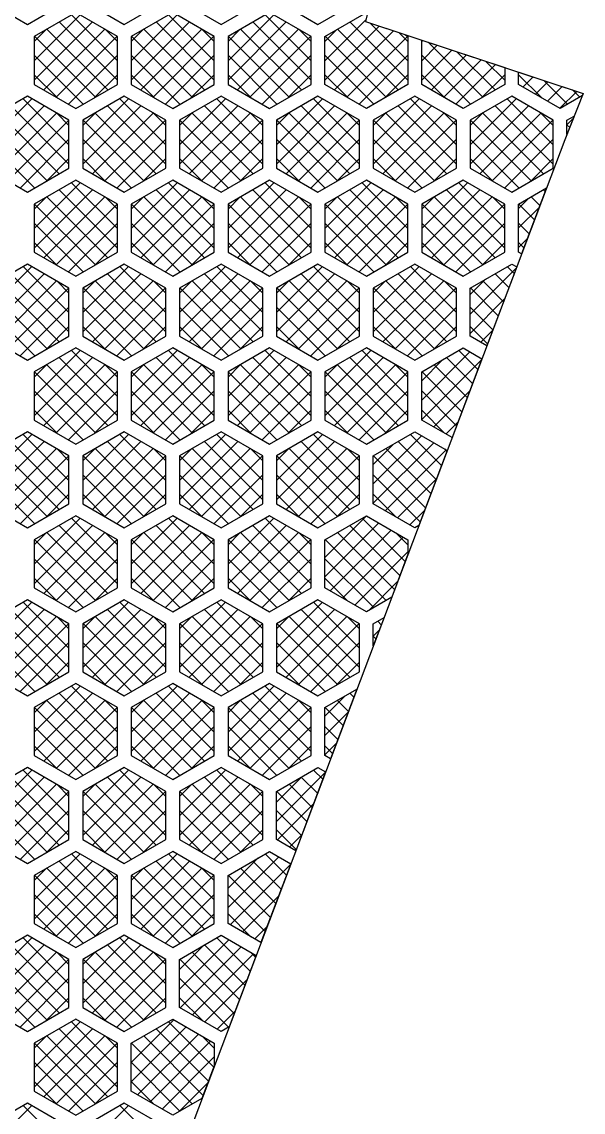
# Model space of a CAD drawing. Header units: millimetres. Extents: x -54 to 79, y -33 to 62.
# Drawn here: x -11.54 to 8.92, y -10.44 to 29.3 of the extents above; entities that cross this region are included whole.
import ezdxf

# ---------------------------------------------------------------- set-up
doc = ezdxf.new("R2010")
doc.units = ezdxf.units.MM
for name, color, linetype in [('fill', 4, 'Continuous'), ('outline', 3, 'Continuous'), ('pattern', 5, 'Continuous')]:
    doc.layers.add(name, color=color, linetype=linetype)

msp = doc.modelspace()

# ---------------------------------------------------------------- linework, layer by layer
at = {"layer": 'fill'}
for points in [[(-11.09, 27.876), (-9.415, 29.551)], [(-9.733, 29.551), (-8.058, 27.876)], [(-7.558, 27.876), (-5.884, 29.551)], [(-6.202, 29.551), (-4.527, 27.876)], [(-4.027, 27.876), (-2.352, 29.551)], [(-2.671, 29.551), (-0.996, 27.876)], [(-11.09, 27.169), (-8.966, 29.292)], [(-11.09, 28.583), (-10.652, 29.02)], [(-10.737, 26.814), (-8.518, 29.033)], [(-10.63, 29.033), (-8.411, 26.814)], [(-10.182, 29.292), (-8.058, 27.169)], [(-8.496, 29.02), (-8.058, 28.583)], [(-7.558, 27.169), (-5.435, 29.292)], [(-7.558, 28.583), (-7.121, 29.02)], [(-7.206, 26.814), (-4.987, 29.033)], [(-7.099, 29.033), (-4.88, 26.814)], [(-6.651, 29.292), (-4.527, 27.169)], [(-4.965, 29.02), (-4.527, 28.583)], [(-4.027, 27.169), (-1.904, 29.292)], [(-4.027, 28.583), (-3.59, 29.02)], [(-3.675, 26.814), (-1.456, 29.033)], [(-3.568, 29.033), (-1.349, 26.814)], [(-3.12, 29.292), (-0.996, 27.169)], [(-1.434, 29.02), (-0.996, 28.583)], [(-0.496, 27.876), (1.001, 29.373)], [(-0.496, 27.169), (1.48, 29.145)], [(-0.496, 28.583), (-0.059, 29.02)], [(-0.037, 29.033), (2.182, 26.814)], [(0.412, 29.292), (2.535, 27.169)], [(1.159, 29.251), (2.535, 27.876)], [(-11.078, 28.774), (-8.859, 26.555)], [(-10.289, 26.555), (-8.07, 28.774)], [(-7.547, 28.774), (-5.328, 26.555)], [(-6.758, 26.555), (-4.539, 28.774)], [(-4.016, 28.774), (-1.797, 26.555)], [(-3.226, 26.555), (-1.008, 28.774)], [(-0.485, 28.774), (1.734, 26.555)], [(-0.144, 26.814), (2.012, 28.97)], [(0.305, 26.555), (2.524, 28.774)], [(2.215, 28.902), (2.535, 28.583)], [(3.035, 28.583), (3.071, 28.62)], [(3.035, 27.876), (3.603, 28.444)], [(3.035, 27.169), (4.134, 28.268)], [(3.265, 28.556), (5.265, 26.555)], [(-11.09, 28.078), (-9.308, 26.297)], [(-9.84, 26.297), (-8.058, 28.078)], [(-7.558, 28.078), (-5.777, 26.297)], [(-6.309, 26.297), (-4.527, 28.078)], [(-4.027, 28.078), (-2.245, 26.297)], [(-2.778, 26.297), (-0.996, 28.078)], [(-0.496, 28.078), (1.286, 26.297)], [(0.753, 26.297), (2.535, 28.078)], [(3.035, 28.078), (4.817, 26.297)], [(3.387, 26.814), (4.666, 28.093)], [(3.836, 26.555), (5.197, 27.917)], [(4.321, 28.207), (5.713, 26.814)], [(5.377, 27.858), (6.066, 27.169)], [(4.284, 26.297), (5.729, 27.742)], [(-11.09, 27.371), (-10.253, 26.535)], [(-8.895, 26.535), (-8.058, 27.371)], [(-7.558, 27.371), (-6.722, 26.535)], [(-5.364, 26.535), (-4.527, 27.371)], [(-4.027, 27.371), (-3.191, 26.535)], [(-1.833, 26.535), (-0.996, 27.371)], [(-0.496, 27.371), (0.34, 26.535)], [(1.698, 26.535), (2.535, 27.371)], [(3.035, 27.371), (3.871, 26.535)], [(5.229, 26.535), (6.066, 27.371)], [(6.566, 27.371), (7.402, 26.535)], [(6.73, 26.923), (7.096, 27.29)], [(7.178, 26.664), (7.628, 27.114)], [(7.482, 27.162), (8.348, 26.297)], [(7.626, 26.406), (8.159, 26.939)], [(8.075, 26.147), (8.691, 26.763)], [(8.538, 26.814), (8.796, 26.555)], [(-12.855, 24.818), (-11.18, 26.493)], [(-12.855, 24.111), (-10.732, 26.234)], [(-11.947, 26.234), (-9.824, 24.111)], [(-11.499, 26.493), (-9.824, 24.818)], [(-9.324, 24.818), (-7.649, 26.493)], [(-9.324, 24.111), (-7.201, 26.234)], [(-8.416, 26.234), (-6.293, 24.111)], [(-7.968, 26.493), (-6.293, 24.818)], [(-5.793, 24.818), (-4.118, 26.493)], [(-5.793, 24.111), (-3.67, 26.234)], [(-4.885, 26.234), (-2.762, 24.111)], [(-4.437, 26.493), (-2.762, 24.818)], [(-2.262, 24.818), (-0.587, 26.493)], [(-2.262, 24.111), (-0.139, 26.234)], [(-1.354, 26.234), (0.769, 24.111)], [(-0.906, 26.493), (0.769, 24.818)], [(1.269, 24.818), (2.944, 26.493)], [(1.269, 24.111), (3.393, 26.234)], [(2.177, 26.234), (4.3, 24.111)], [(2.625, 26.493), (4.3, 24.818)], [(4.8, 24.818), (6.475, 26.493)], [(4.8, 24.111), (6.924, 26.234)], [(5.708, 26.234), (7.831, 24.111)], [(6.156, 26.493), (7.831, 24.818)], [(-12.502, 23.756), (-10.284, 25.975)], [(-12.396, 25.975), (-10.177, 23.756)], [(-10.261, 25.962), (-9.824, 25.525)], [(-9.324, 25.525), (-8.887, 25.962)], [(-8.971, 23.756), (-6.752, 25.975)], [(-8.864, 25.975), (-6.646, 23.756)], [(-6.73, 25.962), (-6.293, 25.525)], [(-5.793, 25.525), (-5.355, 25.962)], [(-5.44, 23.756), (-3.221, 25.975)], [(-5.333, 25.975), (-3.114, 23.756)], [(-3.199, 25.962), (-2.762, 25.525)], [(-2.262, 25.525), (-1.824, 25.962)], [(-1.909, 23.756), (0.31, 25.975)], [(-1.802, 25.975), (0.417, 23.756)], [(0.332, 25.962), (0.769, 25.525)], [(1.269, 25.525), (1.707, 25.962)], [(1.622, 23.756), (3.841, 25.975)], [(1.729, 25.975), (3.948, 23.756)], [(3.863, 25.962), (4.3, 25.525)], [(4.8, 25.525), (5.238, 25.962)], [(5.153, 23.756), (7.372, 25.975)], [(5.26, 25.975), (7.479, 23.756)], [(7.394, 25.962), (7.831, 25.525)], [(-12.844, 25.716), (-10.625, 23.497)], [(-12.054, 23.497), (-9.835, 25.716)], [(-9.313, 25.716), (-7.094, 23.497)], [(-8.523, 23.497), (-6.304, 25.716)], [(-5.782, 25.716), (-3.563, 23.497)], [(-4.992, 23.497), (-2.773, 25.716)], [(-2.251, 25.716), (-0.032, 23.497)], [(-1.461, 23.497), (0.758, 25.716)], [(1.281, 25.716), (3.499, 23.497)], [(2.07, 23.497), (4.289, 25.716)], [(4.812, 25.716), (7.031, 23.497)], [(5.601, 23.497), (7.82, 25.716)], [(8.331, 25.55), (8.564, 25.782)], [(8.331, 25.55), (8.432, 25.449)], [(-12.855, 25.02), (-11.073, 23.239)], [(-11.606, 23.239), (-9.824, 25.02)], [(-9.324, 25.02), (-7.542, 23.239)], [(-8.075, 23.239), (-6.293, 25.02)], [(-5.793, 25.02), (-4.011, 23.239)], [(-4.544, 23.239), (-2.762, 25.02)], [(-2.262, 25.02), (-0.48, 23.239)], [(-1.013, 23.239), (0.769, 25.02)], [(1.269, 25.02), (3.051, 23.239)], [(2.518, 23.239), (4.3, 25.02)], [(4.8, 25.02), (6.582, 23.239)], [(6.05, 23.239), (7.831, 25.02)], [(-10.661, 23.477), (-9.824, 24.313)], [(-9.324, 24.313), (-8.487, 23.477)], [(-7.129, 23.477), (-6.293, 24.313)], [(-5.793, 24.313), (-4.956, 23.477)], [(-3.598, 23.477), (-2.762, 24.313)], [(-2.262, 24.313), (-1.425, 23.477)], [(-0.067, 23.477), (0.769, 24.313)], [(1.269, 24.313), (2.106, 23.477)], [(3.464, 23.477), (4.3, 24.313)], [(4.8, 24.313), (5.637, 23.477)], [(6.995, 23.477), (7.831, 24.313)], [(-11.09, 21.76), (-9.415, 23.435)], [(-11.09, 21.053), (-8.966, 23.176)], [(-10.182, 23.176), (-8.058, 21.053)], [(-9.733, 23.435), (-8.058, 21.76)], [(-7.558, 21.76), (-5.884, 23.435)], [(-7.558, 21.053), (-5.435, 23.176)], [(-6.651, 23.176), (-4.527, 21.053)], [(-6.202, 23.435), (-4.527, 21.76)], [(-4.027, 21.76), (-2.352, 23.435)], [(-4.027, 21.053), (-1.904, 23.176)], [(-3.12, 23.176), (-0.996, 21.053)], [(-2.671, 23.435), (-0.996, 21.76)], [(-0.496, 21.76), (1.179, 23.435)], [(-0.496, 21.053), (1.627, 23.176)], [(0.412, 23.176), (2.535, 21.053)], [(0.86, 23.435), (2.535, 21.76)], [(3.035, 21.76), (4.71, 23.435)], [(3.035, 21.053), (5.158, 23.176)], [(3.943, 23.176), (6.066, 21.053)], [(4.391, 23.435), (6.066, 21.76)], [(7.474, 23.176), (7.539, 23.111)], [(-11.09, 22.467), (-10.652, 22.904)], [(-11.078, 22.658), (-8.859, 20.439)], [(-10.737, 20.698), (-8.518, 22.917)], [(-10.63, 22.917), (-8.411, 20.698)], [(-10.289, 20.439), (-8.07, 22.658)], [(-8.496, 22.904), (-8.058, 22.467)], [(-7.558, 22.467), (-7.121, 22.904)], [(-7.547, 22.658), (-5.328, 20.439)], [(-7.206, 20.698), (-4.987, 22.917)], [(-7.099, 22.917), (-4.88, 20.698)], [(-6.758, 20.439), (-4.539, 22.658)], [(-4.965, 22.904), (-4.527, 22.467)], [(-4.027, 22.467), (-3.59, 22.904)], [(-4.016, 22.658), (-1.797, 20.439)], [(-3.675, 20.698), (-1.456, 22.917)], [(-3.568, 22.917), (-1.349, 20.698)], [(-3.226, 20.439), (-1.008, 22.658)], [(-1.434, 22.904), (-0.996, 22.467)], [(-0.496, 22.467), (-0.059, 22.904)], [(-0.485, 22.658), (1.734, 20.439)], [(-0.144, 20.698), (2.075, 22.917)], [(-0.037, 22.917), (2.182, 20.698)], [(0.305, 20.439), (2.524, 22.658)], [(2.097, 22.904), (2.535, 22.467)], [(3.035, 22.467), (3.472, 22.904)], [(3.046, 22.658), (5.265, 20.439)], [(3.387, 20.698), (5.606, 22.917)], [(3.494, 22.917), (5.713, 20.698)], [(3.836, 20.439), (6.055, 22.658)], [(5.628, 22.904), (6.066, 22.467)], [(6.566, 22.493), (6.941, 22.868)], [(6.577, 22.658), (7.15, 22.085)], [(7.025, 22.917), (7.344, 22.598)], [(6.566, 21.786), (7.324, 22.544)], [(-11.09, 21.962), (-9.308, 20.181)], [(-9.84, 20.181), (-8.058, 21.962)], [(-7.558, 21.962), (-5.777, 20.181)], [(-6.309, 20.181), (-4.527, 21.962)], [(-4.027, 21.962), (-2.245, 20.181)], [(-2.778, 20.181), (-0.996, 21.962)], [(-0.496, 21.962), (1.286, 20.181)], [(0.753, 20.181), (2.535, 21.962)], [(3.035, 21.962), (4.817, 20.181)], [(4.284, 20.181), (6.066, 21.962)], [(6.566, 21.962), (6.956, 21.572)], [(-11.09, 21.255), (-10.253, 20.419)], [(-8.895, 20.419), (-8.058, 21.255)], [(-7.558, 21.255), (-6.722, 20.419)], [(-5.364, 20.419), (-4.527, 21.255)], [(-4.027, 21.255), (-3.191, 20.419)], [(-1.833, 20.419), (-0.996, 21.255)], [(-0.496, 21.255), (0.34, 20.419)], [(1.698, 20.419), (2.535, 21.255)], [(3.035, 21.255), (3.871, 20.419)], [(5.229, 20.419), (6.066, 21.255)], [(6.566, 21.079), (6.893, 21.406)], [(6.566, 21.255), (6.762, 21.06)], [(-12.855, 18.702), (-11.18, 20.377)], [(-11.499, 20.377), (-9.824, 18.702)], [(-9.324, 18.702), (-7.649, 20.377)], [(-7.968, 20.377), (-6.293, 18.702)], [(-5.793, 18.702), (-4.118, 20.377)], [(-4.437, 20.377), (-2.762, 18.702)], [(-2.262, 18.702), (-0.587, 20.377)], [(-0.906, 20.377), (0.769, 18.702)], [(1.269, 18.702), (2.944, 20.377)], [(2.625, 20.377), (4.3, 18.702)], [(4.8, 18.649), (6.488, 20.336)], [(6.156, 20.377), (6.408, 20.125)], [(-12.855, 17.995), (-10.732, 20.118)], [(-11.947, 20.118), (-9.824, 17.995)], [(-9.324, 17.995), (-7.201, 20.118)], [(-8.416, 20.118), (-6.293, 17.995)], [(-5.793, 17.995), (-3.67, 20.118)], [(-4.885, 20.118), (-2.762, 17.995)], [(-2.262, 17.995), (-0.139, 20.118)], [(-1.354, 20.118), (0.769, 17.995)], [(1.269, 17.995), (3.393, 20.118)], [(2.177, 20.118), (4.3, 17.995)], [(4.8, 19.356), (5.363, 19.919)], [(5.708, 20.118), (6.214, 19.612)], [(-12.844, 19.6), (-10.625, 17.381)], [(-12.502, 17.64), (-10.284, 19.859)], [(-12.396, 19.859), (-10.177, 17.64)], [(-12.054, 17.381), (-9.835, 19.6)], [(-10.261, 19.846), (-9.824, 19.409)], [(-9.324, 19.409), (-8.887, 19.846)], [(-9.313, 19.6), (-7.094, 17.381)], [(-8.971, 17.64), (-6.752, 19.859)], [(-8.864, 19.859), (-6.646, 17.64)], [(-8.523, 17.381), (-6.304, 19.6)], [(-6.73, 19.846), (-6.293, 19.409)], [(-5.793, 19.409), (-5.355, 19.846)], [(-5.782, 19.6), (-3.563, 17.381)], [(-5.44, 17.64), (-3.221, 19.859)], [(-5.333, 19.859), (-3.114, 17.64)], [(-4.992, 17.381), (-2.773, 19.6)], [(-3.199, 19.846), (-2.762, 19.409)], [(-2.262, 19.409), (-1.824, 19.846)], [(-2.251, 19.6), (-0.032, 17.381)], [(-1.909, 17.64), (0.31, 19.859)], [(-1.802, 19.859), (0.417, 17.64)], [(-1.461, 17.381), (0.758, 19.6)], [(0.332, 19.846), (0.769, 19.409)], [(1.269, 19.409), (1.707, 19.846)], [(1.281, 19.6), (3.499, 17.381)], [(1.622, 17.64), (3.841, 19.859)], [(1.729, 19.859), (3.948, 17.64)], [(2.07, 17.381), (4.289, 19.6)], [(3.863, 19.846), (4.3, 19.409)], [(4.812, 19.6), (5.825, 18.587)], [(5.26, 19.859), (6.02, 19.099)], [(4.8, 17.942), (6.057, 19.198)], [(-12.855, 18.904), (-11.073, 17.123)], [(-11.606, 17.123), (-9.824, 18.904)], [(-9.324, 18.904), (-7.542, 17.123)], [(-8.075, 17.123), (-6.293, 18.904)], [(-5.793, 18.904), (-4.011, 17.123)], [(-4.544, 17.123), (-2.762, 18.904)], [(-2.262, 18.904), (-0.48, 17.123)], [(-1.013, 17.123), (0.769, 18.904)], [(1.269, 18.904), (3.051, 17.123)], [(2.518, 17.123), (4.3, 18.904)], [(4.8, 18.904), (5.631, 18.074)], [(-10.661, 17.361), (-9.824, 18.197)], [(-9.324, 18.197), (-8.487, 17.361)], [(-7.129, 17.361), (-6.293, 18.197)], [(-5.793, 18.197), (-4.956, 17.361)], [(-3.598, 17.361), (-2.762, 18.197)], [(-2.262, 18.197), (-1.425, 17.361)], [(-0.067, 17.361), (0.769, 18.197)], [(1.269, 18.197), (2.106, 17.361)], [(3.464, 17.361), (4.3, 18.197)], [(4.8, 18.197), (5.437, 17.561)], [(5.187, 17.621), (5.626, 18.06)], [(-11.09, 15.644), (-9.415, 17.319)], [(-9.733, 17.319), (-8.058, 15.644)], [(-7.558, 15.644), (-5.884, 17.319)], [(-6.202, 17.319), (-4.527, 15.644)], [(-4.027, 15.644), (-2.352, 17.319)], [(-2.671, 17.319), (-0.996, 15.644)], [(-0.496, 15.644), (1.179, 17.319)], [(0.86, 17.319), (2.535, 15.644)], [(3.035, 15.511), (4.794, 17.27)], [(4.391, 17.319), (5.083, 16.626)], [(-11.09, 14.937), (-8.966, 17.06)], [(-11.09, 16.351), (-10.652, 16.788)], [(-10.737, 14.582), (-8.518, 16.801)], [(-10.63, 16.801), (-8.411, 14.582)], [(-10.182, 17.06), (-8.058, 14.937)], [(-8.496, 16.788), (-8.058, 16.351)], [(-7.558, 14.937), (-5.435, 17.06)], [(-7.558, 16.351), (-7.121, 16.788)], [(-7.206, 14.582), (-4.987, 16.801)], [(-7.099, 16.801), (-4.88, 14.582)], [(-6.651, 17.06), (-4.527, 14.937)], [(-4.965, 16.788), (-4.527, 16.351)], [(-4.027, 14.937), (-1.904, 17.06)], [(-4.027, 16.351), (-3.59, 16.788)], [(-3.675, 14.582), (-1.456, 16.801)], [(-3.568, 16.801), (-1.349, 14.582)], [(-3.12, 17.06), (-0.996, 14.937)], [(-1.434, 16.788), (-0.996, 16.351)], [(-0.496, 14.937), (1.627, 17.06)], [(-0.496, 16.351), (-0.059, 16.788)], [(-0.144, 14.582), (2.075, 16.801)], [(-0.037, 16.801), (2.182, 14.582)], [(0.412, 17.06), (2.535, 14.937)], [(2.097, 16.788), (2.535, 16.351)], [(3.035, 14.804), (5.221, 16.991)], [(3.035, 16.219), (3.785, 16.969)], [(3.494, 16.801), (4.695, 15.601)], [(3.943, 17.06), (4.889, 16.114)], [(-11.078, 16.542), (-8.859, 14.323)], [(-10.289, 14.323), (-8.07, 16.542)], [(-7.547, 16.542), (-5.328, 14.323)], [(-6.758, 14.323), (-4.539, 16.542)], [(-4.016, 16.542), (-1.797, 14.323)], [(-3.226, 14.323), (-1.008, 16.542)], [(-0.485, 16.542), (1.734, 14.323)], [(0.305, 14.323), (2.524, 16.542)], [(3.046, 16.542), (4.501, 15.088)], [(-11.09, 15.846), (-9.308, 14.065)], [(-9.84, 14.065), (-8.058, 15.846)], [(-7.558, 15.846), (-5.777, 14.065)], [(-6.309, 14.065), (-4.527, 15.846)], [(-4.027, 15.846), (-2.245, 14.065)], [(-2.778, 14.065), (-0.996, 15.846)], [(-0.496, 15.846), (1.286, 14.065)], [(0.753, 14.065), (2.535, 15.846)], [(3.035, 15.846), (4.306, 14.575)], [(3.471, 14.534), (4.79, 15.853)], [(-11.09, 15.139), (-10.253, 14.303)], [(-8.895, 14.303), (-8.058, 15.139)], [(-7.558, 15.139), (-6.722, 14.303)], [(-5.364, 14.303), (-4.527, 15.139)], [(-4.027, 15.139), (-3.191, 14.303)], [(-1.833, 14.303), (-0.996, 15.139)], [(-0.496, 15.139), (0.34, 14.303)], [(1.698, 14.303), (2.535, 15.139)], [(3.035, 15.139), (3.871, 14.303)], [(3.92, 14.275), (4.359, 14.715)], [(-12.855, 12.586), (-11.18, 14.261)], [(-12.855, 11.879), (-10.732, 14.002)], [(-11.947, 14.002), (-9.824, 11.879)], [(-11.499, 14.261), (-9.824, 12.586)], [(-9.324, 12.586), (-7.649, 14.261)], [(-9.324, 11.879), (-7.201, 14.002)], [(-8.416, 14.002), (-6.293, 11.879)], [(-7.968, 14.261), (-6.293, 12.586)], [(-5.793, 12.586), (-4.118, 14.261)], [(-5.793, 11.879), (-3.67, 14.002)], [(-4.885, 14.002), (-2.762, 11.879)], [(-4.437, 14.261), (-2.762, 12.586)], [(-2.262, 12.586), (-0.587, 14.261)], [(-2.262, 11.879), (-0.139, 14.002)], [(-1.354, 14.002), (0.769, 11.879)], [(-0.906, 14.261), (0.769, 12.586)], [(1.269, 12.459), (3.025, 14.214)], [(1.269, 11.751), (3.473, 13.955)], [(2.177, 14.002), (3.564, 12.615)], [(2.625, 14.261), (3.758, 13.128)], [(-12.502, 11.524), (-10.284, 13.743)], [(-12.396, 13.743), (-10.177, 11.524)], [(-10.261, 13.73), (-9.824, 13.293)], [(-9.324, 13.293), (-8.887, 13.73)], [(-8.971, 11.524), (-6.752, 13.743)], [(-8.864, 13.743), (-6.646, 11.524)], [(-6.73, 13.73), (-6.293, 13.293)], [(-5.793, 13.293), (-5.355, 13.73)], [(-5.44, 11.524), (-3.221, 13.743)], [(-5.333, 13.743), (-3.114, 11.524)], [(-3.199, 13.73), (-2.762, 13.293)], [(-2.262, 13.293), (-1.824, 13.73)], [(-1.909, 11.524), (0.31, 13.743)], [(-1.802, 13.743), (0.417, 11.524)], [(0.332, 13.73), (0.769, 13.293)], [(1.269, 13.166), (2.008, 13.904)], [(1.703, 11.478), (3.921, 13.696)], [(1.729, 13.743), (3.37, 12.102)], [(3.863, 13.73), (3.953, 13.641)], [(-12.844, 13.484), (-10.625, 11.265)], [(-12.054, 11.265), (-9.835, 13.484)], [(-9.313, 13.484), (-7.094, 11.265)], [(-8.523, 11.265), (-6.304, 13.484)], [(-5.782, 13.484), (-3.563, 11.265)], [(-4.992, 11.265), (-2.773, 13.484)], [(-2.251, 13.484), (-0.032, 11.265)], [(-1.461, 11.265), (0.758, 13.484)], [(1.281, 13.484), (3.176, 11.589)], [(-12.855, 12.788), (-11.073, 11.007)], [(-11.606, 11.007), (-9.824, 12.788)], [(-9.324, 12.788), (-7.542, 11.007)], [(-8.075, 11.007), (-6.293, 12.788)], [(-5.793, 12.788), (-4.011, 11.007)], [(-4.544, 11.007), (-2.762, 12.788)], [(-2.262, 12.788), (-0.48, 11.007)], [(-1.013, 11.007), (0.769, 12.788)], [(1.269, 12.788), (2.982, 11.076)], [(2.151, 11.219), (3.575, 12.643)], [(-10.661, 11.245), (-9.824, 12.081)], [(-9.324, 12.081), (-8.487, 11.245)], [(-7.129, 11.245), (-6.293, 12.081)], [(-5.793, 12.081), (-4.956, 11.245)], [(-3.598, 11.245), (-2.762, 12.081)], [(-2.262, 12.081), (-1.425, 11.245)], [(-0.067, 11.245), (0.769, 12.081)], [(1.269, 12.081), (2.106, 11.245)], [(-11.09, 9.528), (-9.415, 11.203)], [(-9.733, 11.203), (-8.058, 9.528)], [(-7.558, 9.528), (-5.884, 11.203)], [(-6.202, 11.203), (-4.527, 9.528)], [(-4.027, 9.528), (-2.352, 11.203)], [(-2.671, 11.203), (-0.996, 9.528)], [(-0.496, 9.779), (1.019, 11.295)], [(0.86, 11.203), (2.434, 9.629)], [(2.599, 10.96), (3.144, 11.505)], [(-11.09, 8.821), (-8.966, 10.944)], [(-10.182, 10.944), (-8.058, 8.821)], [(-7.558, 8.821), (-5.435, 10.944)], [(-6.651, 10.944), (-4.527, 8.821)], [(-4.027, 8.821), (-1.904, 10.944)], [(-3.12, 10.944), (-0.996, 8.821)], [(-0.496, 9.072), (1.468, 11.036)], [(-0.303, 8.558), (1.916, 10.777)], [(0.412, 10.944), (2.239, 9.116)], [(-11.09, 10.235), (-10.652, 10.672)], [(-11.078, 10.426), (-8.859, 8.207)], [(-10.737, 8.466), (-8.518, 10.685)], [(-10.63, 10.685), (-8.411, 8.466)], [(-10.289, 8.207), (-8.07, 10.426)], [(-8.496, 10.672), (-8.058, 10.235)], [(-7.558, 10.235), (-7.121, 10.672)], [(-7.547, 10.426), (-5.328, 8.207)], [(-7.206, 8.466), (-4.987, 10.685)], [(-7.099, 10.685), (-4.88, 8.466)], [(-6.758, 8.207), (-4.539, 10.426)], [(-4.965, 10.672), (-4.527, 10.235)], [(-4.027, 10.235), (-3.59, 10.672)], [(-4.016, 10.426), (-1.797, 8.207)], [(-3.675, 8.466), (-1.456, 10.685)], [(-3.568, 10.685), (-1.349, 8.466)], [(-3.226, 8.207), (-1.008, 10.426)], [(-1.434, 10.672), (-0.996, 10.235)], [(-0.485, 10.426), (1.734, 8.207)], [(-0.037, 10.685), (2.045, 8.603)], [(0.145, 8.299), (2.364, 10.518)], [(2.097, 10.672), (2.535, 10.235)], [(0.594, 8.04), (2.535, 9.982)], [(-11.09, 9.73), (-9.308, 7.948)], [(-9.84, 7.948), (-8.058, 9.73)], [(-7.558, 9.73), (-5.777, 7.948)], [(-6.309, 7.948), (-4.527, 9.73)], [(-4.027, 9.73), (-2.245, 7.948)], [(-2.778, 7.948), (-0.996, 9.73)], [(-0.496, 9.73), (1.286, 7.948)], [(-11.09, 9.023), (-10.253, 8.187)], [(-8.895, 8.187), (-8.058, 9.023)], [(-7.558, 9.023), (-6.722, 8.187)], [(-5.364, 8.187), (-4.527, 9.023)], [(-4.027, 9.023), (-3.191, 8.187)], [(-1.833, 8.187), (-0.996, 9.023)], [(-0.496, 9.023), (0.34, 8.187)], [(1.104, 7.844), (2.156, 8.896)], [(-12.855, 6.47), (-11.18, 8.145)], [(-11.499, 8.145), (-9.824, 6.47)], [(-9.324, 6.47), (-7.649, 8.145)], [(-7.968, 8.145), (-6.293, 6.47)], [(-5.793, 6.47), (-4.118, 8.145)], [(-4.437, 8.145), (-2.762, 6.47)], [(-2.262, 6.47), (-0.587, 8.145)], [(-0.906, 8.145), (0.769, 6.47)], [(-12.855, 5.763), (-10.732, 7.886)], [(-12.502, 5.408), (-10.284, 7.627)], [(-12.396, 7.627), (-10.177, 5.408)], [(-11.947, 7.886), (-9.824, 5.763)], [(-10.261, 7.614), (-9.824, 7.177)], [(-9.324, 5.763), (-7.201, 7.886)], [(-9.324, 7.177), (-8.887, 7.614)], [(-8.971, 5.408), (-6.752, 7.627)], [(-8.864, 7.627), (-6.646, 5.408)], [(-8.416, 7.886), (-6.293, 5.763)], [(-6.73, 7.614), (-6.293, 7.177)], [(-5.793, 5.763), (-3.67, 7.886)], [(-5.793, 7.177), (-5.355, 7.614)], [(-5.44, 5.408), (-3.221, 7.627)], [(-5.333, 7.627), (-3.114, 5.408)], [(-4.885, 7.886), (-2.762, 5.763)], [(-3.199, 7.614), (-2.762, 7.177)], [(-2.262, 5.763), (-0.139, 7.886)], [(-2.262, 7.177), (-1.824, 7.614)], [(-1.909, 5.408), (0.31, 7.627)], [(-1.802, 7.627), (0.417, 5.408)], [(-1.354, 7.886), (0.769, 5.763)], [(0.332, 7.614), (0.769, 7.177)], [(-12.844, 7.368), (-10.625, 5.149)], [(-12.054, 5.149), (-9.835, 7.368)], [(-9.313, 7.368), (-7.094, 5.149)], [(-8.523, 5.149), (-6.304, 7.368)], [(-5.782, 7.368), (-3.563, 5.149)], [(-4.992, 5.149), (-2.773, 7.368)], [(-2.251, 7.368), (-0.032, 5.149)], [(-1.461, 5.149), (0.758, 7.368)], [(1.43, 7.454), (1.561, 7.323)], [(1.269, 6.908), (1.485, 7.123)], [(1.269, 6.908), (1.366, 6.81)], [(-12.855, 6.672), (-11.073, 4.89)], [(-11.606, 4.89), (-9.824, 6.672)], [(-9.324, 6.672), (-7.542, 4.89)], [(-8.075, 4.89), (-6.293, 6.672)], [(-5.793, 6.672), (-4.011, 4.89)], [(-4.544, 4.89), (-2.762, 6.672)], [(-2.262, 6.672), (-0.48, 4.89)], [(-1.013, 4.89), (0.769, 6.672)], [(-10.661, 5.129), (-9.824, 5.965)], [(-9.324, 5.965), (-8.487, 5.129)], [(-7.129, 5.129), (-6.293, 5.965)], [(-5.793, 5.965), (-4.956, 5.129)], [(-3.598, 5.129), (-2.762, 5.965)], [(-2.262, 5.965), (-1.425, 5.129)], [(-0.067, 5.129), (0.769, 5.965)], [(-11.09, 3.412), (-9.415, 5.087)], [(-11.09, 2.705), (-8.966, 4.828)], [(-10.182, 4.828), (-8.058, 2.705)], [(-9.733, 5.087), (-8.058, 3.412)], [(-7.558, 3.412), (-5.884, 5.087)], [(-7.558, 2.705), (-5.435, 4.828)], [(-6.651, 4.828), (-4.527, 2.705)], [(-6.202, 5.087), (-4.527, 3.412)], [(-4.027, 3.412), (-2.352, 5.087)], [(-4.027, 2.705), (-1.904, 4.828)], [(-3.12, 4.828), (-0.996, 2.705)], [(-2.671, 5.087), (-0.996, 3.412)], [(0.412, 4.828), (0.56, 4.68)], [(-11.09, 4.119), (-10.652, 4.556)], [(-10.737, 2.35), (-8.518, 4.569)], [(-10.63, 4.569), (-8.411, 2.35)], [(-8.496, 4.556), (-8.058, 4.119)], [(-7.558, 4.119), (-7.121, 4.556)], [(-7.206, 2.35), (-4.987, 4.569)], [(-7.099, 4.569), (-4.88, 2.35)], [(-4.965, 4.556), (-4.527, 4.119)], [(-4.027, 4.119), (-3.59, 4.556)], [(-3.675, 2.35), (-1.456, 4.569)], [(-3.568, 4.569), (-1.349, 2.35)], [(-1.434, 4.556), (-0.996, 4.119)], [(-0.496, 3.997), (0.23, 4.723)], [(-0.037, 4.569), (0.365, 4.167)], [(-11.078, 4.31), (-8.859, 2.091)], [(-10.289, 2.091), (-8.07, 4.31)], [(-7.547, 4.31), (-5.328, 2.091)], [(-6.758, 2.091), (-4.539, 4.31)], [(-4.016, 4.31), (-1.797, 2.091)], [(-3.226, 2.091), (-1.008, 4.31)], [(-0.496, 3.29), (0.356, 4.142)], [(-0.485, 4.31), (0.171, 3.654)], [(-11.09, 3.614), (-9.308, 1.832)], [(-9.84, 1.832), (-8.058, 3.614)], [(-7.558, 3.614), (-5.777, 1.832)], [(-6.309, 1.832), (-4.527, 3.614)], [(-4.027, 3.614), (-2.245, 1.832)], [(-2.778, 1.832), (-0.996, 3.614)], [(-0.496, 3.614), (-0.023, 3.141)], [(-11.09, 2.907), (-10.253, 2.071)], [(-8.895, 2.071), (-8.058, 2.907)], [(-7.558, 2.907), (-6.722, 2.071)], [(-5.364, 2.071), (-4.527, 2.907)], [(-4.027, 2.907), (-3.191, 2.071)], [(-1.833, 2.071), (-0.996, 2.907)], [(-0.496, 2.583), (-0.075, 3.004)], [(-0.496, 2.907), (-0.217, 2.628)], [(-12.855, 0.354), (-11.18, 2.029)], [(-11.499, 2.029), (-9.824, 0.354)], [(-9.324, 0.354), (-7.649, 2.029)], [(-7.968, 2.029), (-6.293, 0.354)], [(-5.793, 0.354), (-4.118, 2.029)], [(-4.437, 2.029), (-2.762, 0.354)], [(-0.906, 2.029), (-0.571, 1.694)], [(-12.855, -0.353), (-10.732, 1.77)], [(-11.947, 1.77), (-9.824, -0.353)], [(-9.324, -0.353), (-7.201, 1.77)], [(-8.416, 1.77), (-6.293, -0.353)], [(-5.793, -0.353), (-3.67, 1.77)], [(-4.885, 1.77), (-2.762, -0.353)], [(-2.262, 0.152), (-0.48, 1.934)], [(-2.262, 0.859), (-1.348, 1.774)], [(-1.354, 1.77), (-0.765, 1.181)], [(-12.844, 1.252), (-10.625, -0.967)], [(-12.502, -0.708), (-10.284, 1.511)], [(-12.396, 1.511), (-10.177, -0.708)], [(-12.054, -0.967), (-9.835, 1.252)], [(-10.261, 1.498), (-9.824, 1.061)], [(-9.324, 1.061), (-8.887, 1.498)], [(-9.313, 1.252), (-7.094, -0.967)], [(-8.971, -0.708), (-6.752, 1.511)], [(-8.864, 1.511), (-6.646, -0.708)], [(-8.523, -0.967), (-6.304, 1.252)], [(-6.73, 1.498), (-6.293, 1.061)], [(-5.793, 1.061), (-5.355, 1.498)], [(-5.782, 1.252), (-3.563, -0.967)], [(-5.44, -0.708), (-3.221, 1.511)], [(-5.333, 1.511), (-3.114, -0.708)], [(-4.992, -0.967), (-2.773, 1.252)], [(-3.199, 1.498), (-2.762, 1.061)], [(-2.251, 1.252), (-1.154, 0.155)], [(-1.802, 1.511), (-0.959, 0.668)], [(-2.23, -0.523), (-0.911, 0.796)], [(-12.855, 0.556), (-11.073, -1.226)], [(-11.606, -1.226), (-9.824, 0.556)], [(-9.324, 0.556), (-7.542, -1.226)], [(-8.075, -1.226), (-6.293, 0.556)], [(-5.793, 0.556), (-4.011, -1.226)], [(-4.544, -1.226), (-2.762, 0.556)], [(-2.262, 0.556), (-1.348, -0.358)], [(-10.661, -0.987), (-9.824, -0.151)], [(-9.324, -0.151), (-8.487, -0.987)], [(-7.129, -0.987), (-6.293, -0.151)], [(-5.793, -0.151), (-4.956, -0.987)], [(-3.598, -0.987), (-2.762, -0.151)], [(-2.262, -0.151), (-1.542, -0.871)], [(-1.781, -0.782), (-1.342, -0.342)], [(-11.09, -2.704), (-9.415, -1.029)], [(-9.733, -1.029), (-8.058, -2.704)], [(-7.558, -2.704), (-5.884, -1.029)], [(-6.202, -1.029), (-4.527, -2.704)], [(-4.027, -2.985), (-2.174, -1.132)], [(-4.027, -2.278), (-2.925, -1.176)], [(-2.671, -1.029), (-1.896, -1.805)], [(-11.09, -3.411), (-8.966, -1.288)], [(-11.09, -1.997), (-10.652, -1.56)], [(-10.737, -3.766), (-8.518, -1.547)], [(-10.63, -1.547), (-8.411, -3.766)], [(-10.182, -1.288), (-8.058, -3.411)], [(-8.496, -1.56), (-8.058, -1.997)], [(-7.558, -3.411), (-5.435, -1.288)], [(-7.558, -1.997), (-7.121, -1.56)], [(-7.206, -3.766), (-4.987, -1.547)], [(-7.099, -1.547), (-4.88, -3.766)], [(-6.651, -1.288), (-4.527, -3.411)], [(-4.965, -1.56), (-4.527, -1.997)], [(-3.945, -3.61), (-1.747, -1.412)], [(-3.568, -1.547), (-2.284, -2.831)], [(-3.12, -1.288), (-2.09, -2.318)], [(-11.078, -1.806), (-8.859, -4.025)], [(-10.289, -4.025), (-8.07, -1.806)], [(-7.547, -1.806), (-5.328, -4.025)], [(-6.758, -4.025), (-4.539, -1.806)], [(-4.016, -1.806), (-2.478, -3.344)], [(-11.09, -2.502), (-9.308, -4.284)], [(-9.84, -4.284), (-8.058, -2.502)], [(-7.558, -2.502), (-5.777, -4.284)], [(-6.309, -4.284), (-4.527, -2.502)], [(-4.027, -2.502), (-2.673, -3.856)], [(-3.497, -3.869), (-2.178, -2.55)], [(-11.09, -3.209), (-10.253, -4.045)], [(-8.895, -4.045), (-8.058, -3.209)], [(-7.558, -3.209), (-6.722, -4.045)], [(-5.364, -4.045), (-4.527, -3.209)], [(-4.027, -3.209), (-3.191, -4.045)], [(-3.048, -4.128), (-2.609, -3.688)], [(-12.855, -5.762), (-11.18, -4.087)], [(-12.855, -6.469), (-10.732, -4.346)], [(-11.947, -4.346), (-9.824, -6.469)], [(-11.499, -4.087), (-9.824, -5.762)], [(-9.324, -5.762), (-7.649, -4.087)], [(-9.324, -6.469), (-7.201, -4.346)], [(-8.416, -4.346), (-6.293, -6.469)], [(-7.968, -4.087), (-6.293, -5.762)], [(-5.793, -5.952), (-3.998, -4.157)], [(-5.793, -5.245), (-4.908, -4.359)], [(-4.885, -4.346), (-3.415, -5.817)], [(-4.437, -4.087), (-3.221, -5.304)], [(-12.502, -6.824), (-10.284, -4.605)], [(-12.396, -4.605), (-10.177, -6.824)], [(-10.261, -4.618), (-9.824, -5.055)], [(-9.324, -5.055), (-8.887, -4.618)], [(-8.971, -6.824), (-6.752, -4.605)], [(-8.864, -4.605), (-6.646, -6.824)], [(-6.73, -4.618), (-6.293, -5.055)], [(-5.769, -6.634), (-3.55, -4.415)], [(-5.333, -4.605), (-3.609, -6.329)], [(-5.32, -6.893), (-3.101, -4.674)], [(-3.199, -4.618), (-3.026, -4.791)], [(-12.844, -4.864), (-10.625, -7.083)], [(-12.054, -7.083), (-9.835, -4.864)], [(-9.313, -4.864), (-7.094, -7.083)], [(-8.523, -7.083), (-6.304, -4.864)], [(-5.782, -4.864), (-3.803, -6.842)], [(-12.855, -5.56), (-11.073, -7.342)], [(-11.606, -7.342), (-9.824, -5.56)], [(-9.324, -5.56), (-7.542, -7.342)], [(-8.075, -7.342), (-6.293, -5.56)], [(-5.793, -5.56), (-4.011, -7.342)], [(-4.872, -7.152), (-3.341, -5.621)], [(-10.661, -7.103), (-9.824, -6.267)], [(-9.324, -6.267), (-8.487, -7.103)], [(-7.129, -7.103), (-6.293, -6.267)], [(-5.793, -6.267), (-4.956, -7.103)], [(-11.09, -8.82), (-9.415, -7.145)], [(-9.733, -7.145), (-8.058, -8.82)], [(-7.558, -8.631), (-6.003, -7.076)], [(-6.202, -7.145), (-4.545, -8.802)], [(-4.424, -7.411), (-3.771, -6.759)], [(-11.09, -9.527), (-8.966, -7.404)], [(-10.182, -7.404), (-8.058, -9.527)], [(-7.558, -9.338), (-5.555, -7.335)], [(-6.651, -7.404), (-4.74, -9.315)], [(-11.09, -8.113), (-10.652, -7.676)], [(-11.078, -7.922), (-8.859, -10.141)], [(-10.737, -9.882), (-8.518, -7.663)], [(-10.63, -7.663), (-8.411, -9.882)], [(-10.289, -10.141), (-8.07, -7.922)], [(-8.496, -7.676), (-8.058, -8.113)], [(-7.547, -7.922), (-5.328, -10.141)], [(-7.326, -9.813), (-5.107, -7.594)], [(-7.099, -7.663), (-4.934, -9.828)], [(-6.877, -10.072), (-4.659, -7.853)], [(-4.965, -7.676), (-4.527, -8.113)], [(-11.09, -8.618), (-9.308, -10.4)], [(-9.84, -10.4), (-8.058, -8.618)], [(-7.558, -8.618), (-5.777, -10.4)], [(-6.429, -10.33), (-4.527, -8.429)], [(-11.09, -9.325), (-10.253, -10.161)], [(-8.895, -10.161), (-8.058, -9.325)], [(-7.558, -9.325), (-6.722, -10.161)], [(-5.811, -10.42), (-4.759, -9.368)], [(-12.855, -11.878), (-11.18, -10.203)], [(-11.499, -10.203), (-9.824, -11.878)], [(-9.324, -11.878), (-7.649, -10.203)], [(-7.968, -10.203), (-6.293, -11.878)]]:
    msp.add_lwpolyline(points, dxfattribs=at)
at = {"layer": 'outline'}
msp.add_lwpolyline([(0.985, 29.309), (8.922, 26.687), (8.253, 24.999), (-13.464, -32.356), (-53.744, -32.825), (-53.059, -28.734), (-51.912, -24.247), (-47.988, -13.98), (-32.396, 16.646), (-27.912, 34.14)], dxfattribs=at)
at = {"layer": 'pattern'}
for points in [[(-9.824, 31.826), (-11.34, 32.701), (-12.855, 31.826), (-12.855, 30.076), (-11.34, 29.201), (-9.824, 30.076)], [(-6.293, 31.826), (-7.808, 32.701), (-9.324, 31.826), (-9.324, 30.076), (-7.808, 29.201), (-6.293, 30.076)], [(-2.762, 31.826), (-4.277, 32.701), (-5.793, 31.826), (-5.793, 30.076), (-4.277, 29.201), (-2.762, 30.076)], [(0.769, 31.826), (-0.746, 32.701), (-2.262, 31.826), (-2.262, 30.076), (-0.746, 29.201), (0.769, 30.076)], [(-8.058, 28.768), (-9.574, 29.643), (-11.09, 28.768), (-11.09, 27.018), (-9.574, 26.143), (-8.058, 27.018)], [(-4.527, 28.768), (-6.043, 29.643), (-7.558, 28.768), (-7.558, 27.018), (-6.043, 26.143), (-4.527, 27.018)], [(-0.996, 28.768), (-2.512, 29.643), (-4.027, 28.768), (-4.027, 27.018), (-2.512, 26.143), (-0.996, 27.018)], [(0.985, 29.309), (2.417, 28.836), (2.535, 28.768), (2.535, 27.018), (1.019, 26.143), (-0.496, 27.018), (-0.496, 28.768), (1.019, 29.643), (1.064, 29.617)], [(6.066, 27.63), (6.066, 27.018), (4.55, 26.143), (3.035, 27.018), (3.035, 28.632)], [(8.922, 26.687), (8.892, 26.611), (8.081, 26.143), (6.566, 27.018), (6.566, 27.465)], [(-9.824, 25.71), (-11.34, 26.585), (-12.855, 25.71), (-12.855, 23.96), (-11.34, 23.085), (-9.824, 23.96)], [(-6.293, 25.71), (-7.808, 26.585), (-9.324, 25.71), (-9.324, 23.96), (-7.808, 23.085), (-6.293, 23.96)], [(-2.762, 25.71), (-4.277, 26.585), (-5.793, 25.71), (-5.793, 23.96), (-4.277, 23.085), (-2.762, 23.96)], [(0.769, 25.71), (-0.746, 26.585), (-2.262, 25.71), (-2.262, 23.96), (-0.746, 23.085), (0.769, 23.96)], [(4.3, 25.71), (2.785, 26.585), (1.269, 25.71), (1.269, 23.96), (2.785, 23.085), (4.3, 23.96)], [(7.831, 25.71), (6.316, 26.585), (4.8, 25.71), (4.8, 23.96), (6.316, 23.085), (7.831, 23.96)], [(8.331, 25.196), (8.331, 25.71), (8.595, 25.862)], [(-8.058, 22.652), (-9.574, 23.527), (-11.09, 22.652), (-11.09, 20.902), (-9.574, 20.027), (-8.058, 20.902)], [(-4.527, 22.652), (-6.043, 23.527), (-7.558, 22.652), (-7.558, 20.902), (-6.043, 20.027), (-4.527, 20.902)], [(-0.996, 22.652), (-2.512, 23.527), (-4.027, 22.652), (-4.027, 20.902), (-2.512, 20.027), (-0.996, 20.902)], [(2.535, 22.652), (1.019, 23.527), (-0.496, 22.652), (-0.496, 20.902), (1.019, 20.027), (2.535, 20.902)], [(6.066, 22.652), (4.55, 23.527), (3.035, 22.652), (3.035, 20.902), (4.55, 20.027), (6.066, 20.902)], [(6.678, 20.837), (6.566, 20.902), (6.566, 22.652), (7.588, 23.242)], [(-9.824, 19.594), (-11.34, 20.469), (-12.855, 19.594), (-12.855, 17.844), (-11.34, 16.969), (-9.824, 17.844)], [(-6.293, 19.594), (-7.808, 20.469), (-9.324, 19.594), (-9.324, 17.844), (-7.808, 16.969), (-6.293, 17.844)], [(-2.762, 19.594), (-4.277, 20.469), (-5.793, 19.594), (-5.793, 17.844), (-4.277, 16.969), (-2.762, 17.844)], [(0.769, 19.594), (-0.746, 20.469), (-2.262, 19.594), (-2.262, 17.844), (-0.746, 16.969), (0.769, 17.844)], [(4.3, 19.594), (2.785, 20.469), (1.269, 19.594), (1.269, 17.844), (2.785, 16.969), (4.3, 17.844)], [(5.411, 17.491), (4.8, 17.844), (4.8, 19.594), (6.316, 20.469), (6.498, 20.364)], [(-8.058, 16.536), (-9.574, 17.411), (-11.09, 16.536), (-11.09, 14.786), (-9.574, 13.911), (-8.058, 14.786)], [(-4.527, 16.536), (-6.043, 17.411), (-7.558, 16.536), (-7.558, 14.786), (-6.043, 13.911), (-4.527, 14.786)], [(-0.996, 16.536), (-2.512, 17.411), (-4.027, 16.536), (-4.027, 14.786), (-2.512, 13.911), (-0.996, 14.786)], [(2.535, 16.536), (1.019, 17.411), (-0.496, 16.536), (-0.496, 14.786), (1.019, 13.911), (2.535, 14.786)], [(4.144, 14.146), (3.035, 14.786), (3.035, 16.536), (4.55, 17.411), (5.231, 17.018)], [(-9.824, 13.478), (-11.34, 14.353), (-12.855, 13.478), (-12.855, 11.728), (-11.34, 10.853), (-9.824, 11.728)], [(-6.293, 13.478), (-7.808, 14.353), (-9.324, 13.478), (-9.324, 11.728), (-7.808, 10.853), (-6.293, 11.728)], [(-2.762, 13.478), (-4.277, 14.353), (-5.793, 13.478), (-5.793, 11.728), (-4.277, 10.853), (-2.762, 11.728)], [(0.769, 13.478), (-0.746, 14.353), (-2.262, 13.478), (-2.262, 11.728), (-0.746, 10.853), (0.769, 11.728)], [(2.928, 10.936), (2.785, 10.853), (1.269, 11.728), (1.269, 13.478), (2.785, 14.353), (3.964, 13.672)], [(-8.058, 10.42), (-9.574, 11.295), (-11.09, 10.42), (-11.09, 8.67), (-9.574, 7.795), (-8.058, 8.67)], [(-4.527, 10.42), (-6.043, 11.295), (-7.558, 10.42), (-7.558, 8.67), (-6.043, 7.795), (-4.527, 8.67)], [(-0.996, 10.42), (-2.512, 11.295), (-4.027, 10.42), (-4.027, 8.67), (-2.512, 7.795), (-0.996, 8.67)], [(1.94, 8.327), (1.019, 7.795), (-0.496, 8.67), (-0.496, 10.42), (1.019, 11.295), (2.535, 10.42), (2.535, 9.896)], [(-9.824, 7.362), (-11.34, 8.237), (-12.855, 7.362), (-12.855, 5.612), (-11.34, 4.737), (-9.824, 5.612)], [(-6.293, 7.362), (-7.808, 8.237), (-9.324, 7.362), (-9.324, 5.612), (-7.808, 4.737), (-6.293, 5.612)], [(-2.762, 7.362), (-4.277, 8.237), (-5.793, 7.362), (-5.793, 5.612), (-4.277, 4.737), (-2.762, 5.612)], [(0.769, 7.362), (-0.746, 8.237), (-2.262, 7.362), (-2.262, 5.612), (-0.746, 4.737), (0.769, 5.612)], [(1.269, 6.554), (1.269, 7.362), (1.661, 7.588)], [(-8.058, 4.304), (-9.574, 5.179), (-11.09, 4.304), (-11.09, 2.554), (-9.574, 1.679), (-8.058, 2.554)], [(-4.527, 4.304), (-6.043, 5.179), (-7.558, 4.304), (-7.558, 2.554), (-6.043, 1.679), (-4.527, 2.554)], [(-0.996, 4.304), (-2.512, 5.179), (-4.027, 4.304), (-4.027, 2.554), (-2.512, 1.679), (-0.996, 2.554)], [(-0.29, 2.435), (-0.496, 2.554), (-0.496, 4.304), (0.673, 4.979)], [(-9.824, 1.246), (-11.34, 2.121), (-12.855, 1.246), (-12.855, -0.504), (-11.34, -1.379), (-9.824, -0.504)], [(-6.293, 1.246), (-7.808, 2.121), (-9.324, 1.246), (-9.324, -0.504), (-7.808, -1.379), (-6.293, -0.504)], [(-2.762, 1.246), (-4.277, 2.121), (-5.793, 1.246), (-5.793, -0.504), (-4.277, -1.379), (-2.762, -0.504)], [(-1.557, -0.911), (-2.262, -0.504), (-2.262, 1.246), (-0.746, 2.121), (-0.47, 1.961)], [(-8.058, -1.812), (-9.574, -0.937), (-11.09, -1.812), (-11.09, -3.562), (-9.574, -4.437), (-8.058, -3.562)], [(-4.527, -1.812), (-6.043, -0.937), (-7.558, -1.812), (-7.558, -3.562), (-6.043, -4.437), (-4.527, -3.562)], [(-2.824, -4.257), (-4.027, -3.562), (-4.027, -1.812), (-2.512, -0.937), (-1.737, -1.385)], [(-9.824, -4.87), (-11.34, -3.995), (-12.855, -4.87), (-12.855, -6.62), (-11.34, -7.495), (-9.824, -6.62)], [(-6.293, -4.87), (-7.808, -3.995), (-9.324, -4.87), (-9.324, -6.62), (-7.808, -7.495), (-6.293, -6.62)], [(-3.987, -7.328), (-4.277, -7.495), (-5.793, -6.62), (-5.793, -4.87), (-4.277, -3.995), (-3.004, -4.731)], [(-8.058, -7.928), (-9.574, -7.053), (-11.09, -7.928), (-11.09, -9.678), (-9.574, -10.553), (-8.058, -9.678)], [(-4.975, -9.937), (-6.043, -10.553), (-7.558, -9.678), (-7.558, -7.928), (-6.043, -7.053), (-4.527, -7.928), (-4.527, -8.755)], [(-9.824, -10.986), (-11.34, -10.111), (-12.855, -10.986), (-12.855, -12.736), (-11.34, -13.611), (-9.824, -12.736)], [(-6.293, -10.986), (-7.808, -10.111), (-9.324, -10.986), (-9.324, -12.736), (-7.808, -13.611), (-6.293, -12.736)]]:
    msp.add_lwpolyline(points, close=True, dxfattribs=at)

doc.saveas('drawing.dxf')
